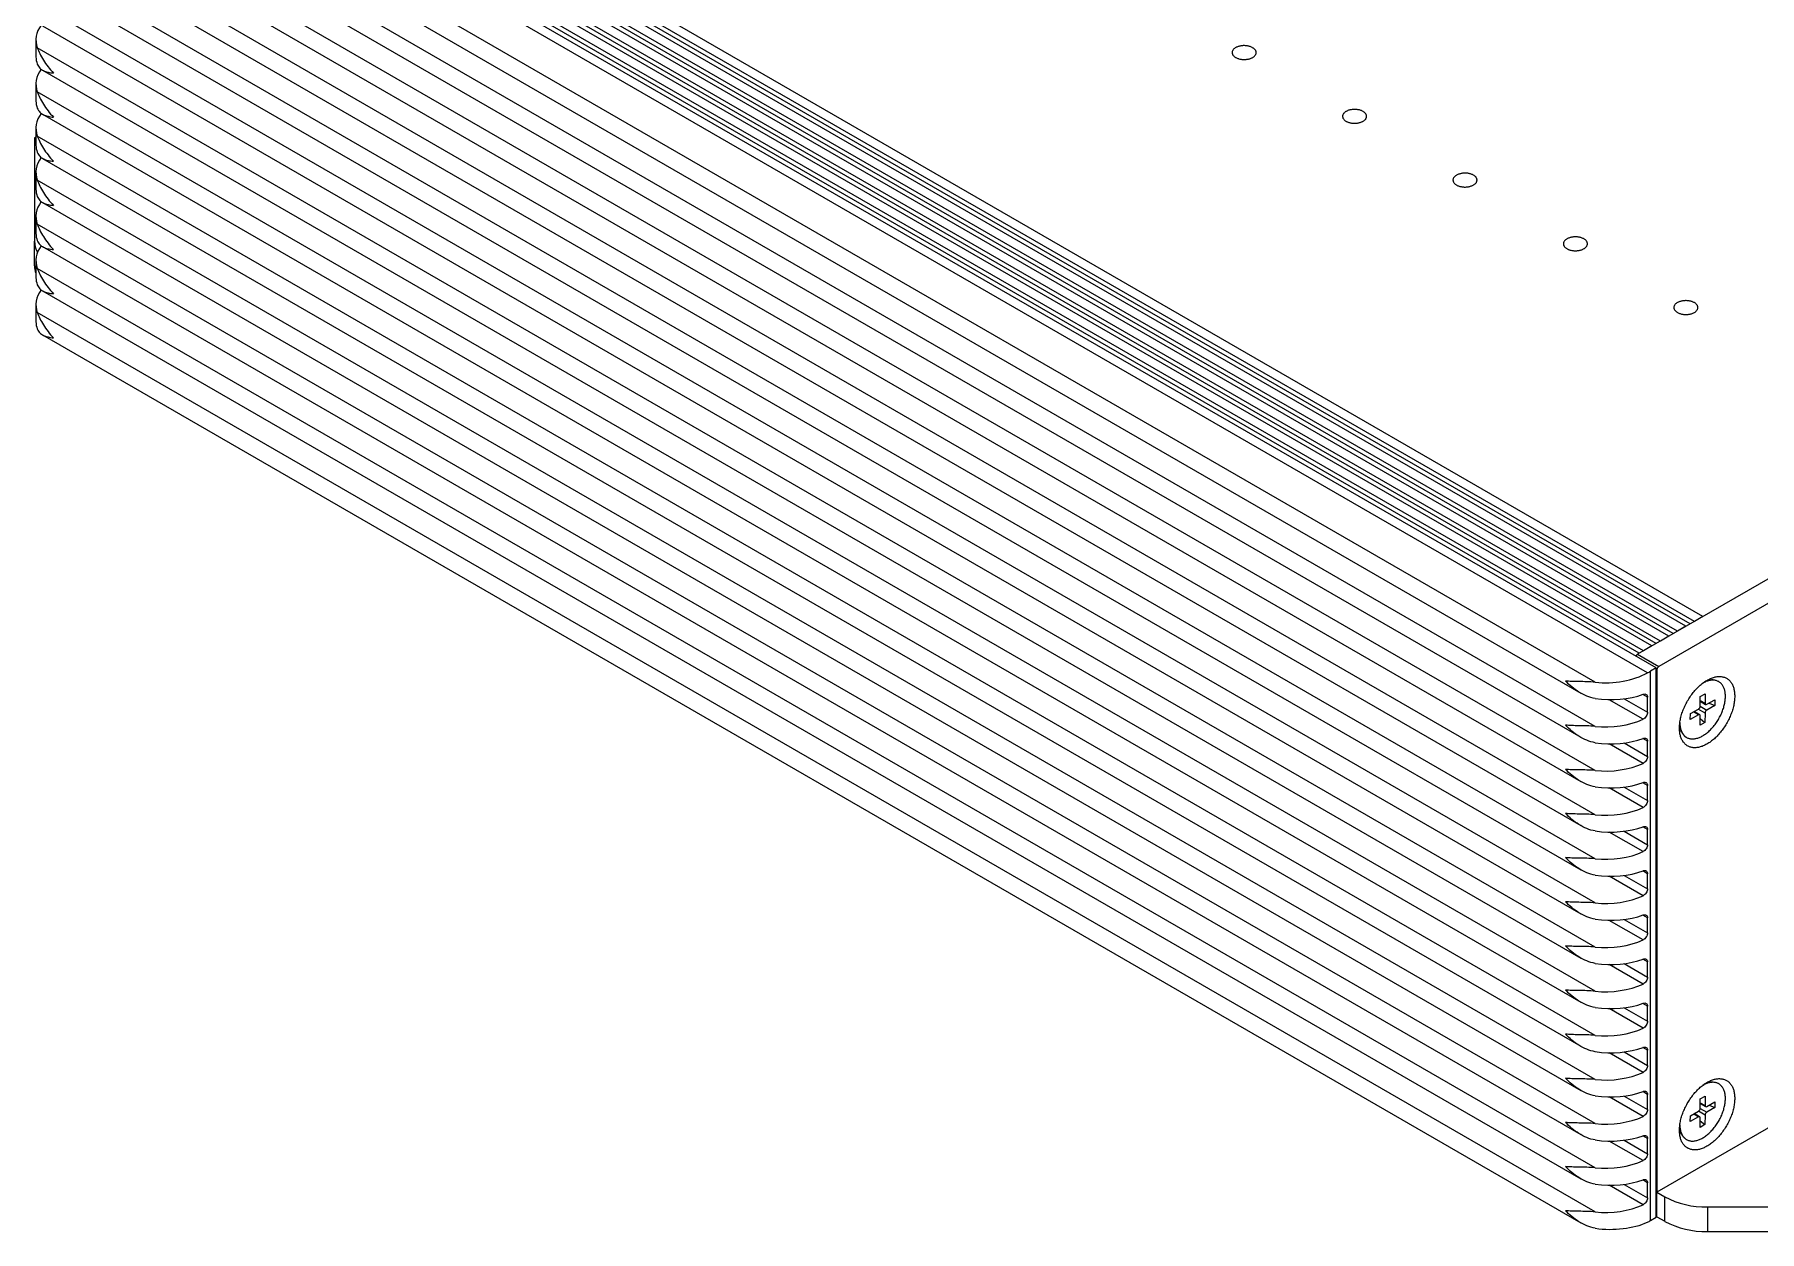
# Model space of a CAD drawing. Header units: millimetres. Extents: x 15 to 405, y 6 to 293.
# Drawn here: x 48.47 to 96.33, y 155.25 to 188.46 of the extents above; entities that cross this region are included whole.
import ezdxf

# ---------------------------------------------------------------- set-up
doc = ezdxf.new("R2010")
doc.units = ezdxf.units.MM

msp = doc.modelspace()

# ---------------------------------------------------------------- linework, layer by layer
at = {"color": 7, "linetype": 'Continuous', "lineweight": 18}
for p, q in [((94.763, 172.313), (51.629, 197.214)), ((94.056, 171.905), (50.922, 196.805)), ((94.291, 172.041), (51.158, 196.942)), ((94.527, 172.177), (51.394, 197.078)), ((94.409, 172.109), (51.394, 196.942)), ((93.228, 170.75), (48.921, 196.328)), ((93.466, 170.885), (49.154, 196.465)), ((93.113, 171.361), (49.979, 196.261)), ((93.349, 171.497), (50.215, 196.397)), ((93.584, 171.633), (50.451, 196.533)), ((93.466, 171.565), (50.451, 196.397)), ((93.82, 171.769), (50.687, 196.669)), ((93.938, 171.837), (50.922, 196.669)), ((92.995, 171.293), (49.979, 196.125)), ((91.778, 170.488), (48.548, 195.445)), ((48.692, 194.825), (91.374, 170.185)), ((91.778, 169.263), (48.548, 194.22)), ((48.692, 193.6), (91.374, 168.96)), ((91.778, 168.039), (48.548, 192.995)), ((48.692, 192.375), (91.374, 167.736)), ((91.778, 166.814), (48.548, 191.77)), ((48.692, 191.15), (91.374, 166.511)), ((91.778, 165.589), (48.548, 190.546)), ((48.692, 189.926), (91.374, 165.286)), ((125.333, 189.961), (92.948, 171.265)), ((125.923, 189.621), (93.537, 170.925)), ((91.778, 164.364), (48.548, 189.321)), ((48.692, 188.701), (91.374, 164.061)), ((48.51, 188.308), (48.51, 187.839)), ((91.778, 163.139), (48.548, 188.096)), ((48.692, 187.476), (91.374, 162.836)), ((48.51, 187.083), (48.51, 186.615)), ((91.778, 161.915), (48.548, 186.871)), ((48.692, 186.251), (91.374, 161.612)), ((48.51, 185.858), (48.51, 185.39)), ((48.51, 185.614), (48.471, 185.591)), ((48.471, 185.591), (48.471, 182.724)), ((91.778, 160.69), (48.548, 185.646)), ((48.692, 185.026), (91.374, 160.387)), ((48.51, 184.633), (48.51, 184.165)), ((91.778, 159.465), (48.548, 184.421)), ((48.692, 183.802), (91.374, 159.162)), ((48.51, 183.408), (48.51, 182.94)), ((91.778, 158.24), (48.548, 183.197)), ((48.471, 182.044), (48.471, 182.724)), ((48.692, 182.577), (91.374, 157.937)), ((48.51, 182.184), (48.51, 181.715)), ((91.778, 157.015), (48.548, 181.972)), ((48.51, 180.959), (48.51, 180.491)), ((48.692, 181.352), (91.374, 156.712)), ((91.778, 155.791), (48.548, 180.747)), ((48.692, 180.127), (91.374, 155.488)), ((125.97, 175.087), (93.49, 156.336)), ((94.763, 172.313), (94.527, 172.177)), ((94.291, 172.041), (94.056, 171.905)), ((93.349, 171.497), (93.113, 171.361)), ((93.82, 171.769), (93.584, 171.633)), ((92.948, 171.265), (93.537, 170.925)), ((93.466, 170.885), (93.31, 170.794)), ((93.466, 155.642), (93.466, 170.885)), ((93.31, 155.552), (93.31, 170.794)), ((93.49, 170.844), (93.466, 170.857)), ((93.49, 170.844), (93.49, 156.336)), ((95.203, 170.505), (95.193, 170.511)), ((93.102, 169.462), (92.161, 170.005)), ((92.581, 170.029), (93.228, 169.655)), ((93.228, 170.075), (93.096, 170.152)), ((93.228, 169.655), (93.228, 170.075)), ((94.69, 169.827), (94.692, 170.09)), ((94.691, 169.982), (94.826, 169.904)), ((94.691, 169.959), (94.84, 169.873)), ((94.692, 170.09), (94.829, 170.167)), ((94.829, 170.167), (94.826, 169.904)), ((94.873, 169.876), (95.099, 170.003)), ((95.099, 170.003), (95.098, 169.844)), ((94.414, 169.459), (94.416, 169.618)), ((94.64, 169.587), (94.414, 169.459)), ((94.416, 169.618), (94.642, 169.746)), ((94.64, 169.587), (94.502, 169.667)), ((94.673, 169.59), (94.521, 169.677)), ((94.824, 169.635), (94.637, 169.743)), ((94.684, 169.296), (94.687, 169.559)), ((94.686, 169.478), (94.821, 169.373)), ((94.689, 169.822), (94.871, 169.717)), ((94.824, 169.635), (94.821, 169.373)), ((95.098, 169.844), (94.871, 169.717)), ((94.935, 169.91), (95.098, 169.844)), ((94.3, 168.963), (94.31, 168.958)), ((94.821, 169.373), (94.684, 169.296)), ((93.102, 168.237), (92.161, 168.781)), ((92.581, 168.804), (93.228, 168.431)), ((93.228, 168.851), (93.096, 168.927)), ((93.228, 168.431), (93.228, 168.851)), ((93.102, 167.012), (92.161, 167.556)), ((92.581, 167.579), (93.228, 167.206)), ((93.228, 167.626), (93.096, 167.702)), ((93.228, 167.206), (93.228, 167.626)), ((93.102, 165.788), (92.161, 166.331)), ((92.581, 166.354), (93.228, 165.981)), ((93.228, 166.401), (93.096, 166.477)), ((93.228, 165.981), (93.228, 166.401)), ((92.581, 165.13), (93.228, 164.756)), ((93.228, 165.176), (93.096, 165.252)), ((93.228, 164.756), (93.228, 165.176)), ((93.102, 164.563), (92.161, 165.106)), ((93.102, 163.338), (92.161, 163.881)), ((92.581, 163.905), (93.228, 163.531)), ((93.228, 163.951), (93.096, 164.027)), ((93.228, 163.531), (93.228, 163.951)), ((93.228, 162.726), (93.096, 162.803)), ((93.102, 162.113), (92.161, 162.657)), ((92.581, 162.68), (93.228, 162.307)), ((93.228, 162.307), (93.228, 162.726)), ((93.102, 160.888), (92.161, 161.432)), ((92.581, 161.455), (93.228, 161.082)), ((93.228, 161.502), (93.096, 161.578)), ((93.228, 161.082), (93.228, 161.502)), ((93.228, 160.277), (93.096, 160.353)), ((93.102, 159.663), (92.161, 160.207)), ((92.581, 160.23), (93.228, 159.857)), ((93.228, 159.857), (93.228, 160.277)), ((93.102, 158.439), (92.161, 158.982)), ((92.581, 159.006), (93.228, 158.632)), ((93.228, 159.052), (93.096, 159.128)), ((93.228, 158.632), (93.228, 159.052)), ((94.69, 158.667), (94.692, 158.93)), ((94.692, 158.93), (94.829, 159.007)), ((94.829, 159.007), (94.826, 158.744)), ((95.203, 159.345), (95.193, 159.351)), ((94.414, 158.3), (94.416, 158.459)), ((94.416, 158.459), (94.642, 158.586)), ((94.64, 158.427), (94.502, 158.507)), ((94.673, 158.43), (94.521, 158.518)), ((94.824, 158.476), (94.638, 158.584)), ((94.689, 158.662), (94.871, 158.557)), ((94.691, 158.822), (94.826, 158.744)), ((94.691, 158.799), (94.84, 158.713)), ((94.824, 158.476), (94.821, 158.213)), ((95.098, 158.685), (94.871, 158.557)), ((94.873, 158.716), (95.099, 158.844)), ((94.935, 158.751), (95.098, 158.685)), ((95.099, 158.844), (95.098, 158.685)), ((94.64, 158.427), (94.414, 158.3)), ((94.684, 158.136), (94.687, 158.399)), ((94.821, 158.213), (94.684, 158.136)), ((94.686, 158.319), (94.821, 158.213)), ((93.102, 157.214), (92.161, 157.757)), ((92.581, 157.781), (93.228, 157.407)), ((93.228, 157.827), (93.096, 157.903)), ((93.228, 157.407), (93.228, 157.827)), ((94.3, 157.804), (94.31, 157.798)), ((93.102, 155.989), (92.161, 156.533)), ((92.581, 156.556), (93.228, 156.183)), ((93.228, 156.602), (93.096, 156.679)), ((93.228, 156.183), (93.228, 156.602)), ((93.466, 156.35), (93.49, 156.336)), ((93.49, 156.336), (93.709, 156.21)), ((93.49, 155.656), (93.49, 156.336)), ((93.709, 155.53), (93.709, 156.21)), ((93.31, 155.552), (93.466, 155.642)), ((93.49, 155.656), (93.709, 155.53)), ((94.888, 155.928), (99.854, 155.928)), ((94.888, 155.928), (94.888, 155.248)), ((94.888, 155.248), (99.854, 155.248))]:
    msp.add_line(p, q, dxfattribs=at)
at = {"color": 7, "linetype": 'Continuous', "lineweight": 18, "flags": 128}
for points in [[(82.271, 188.097), (82.256, 188.105), (82.24, 188.113), (82.223, 188.12), (82.205, 188.126), (82.187, 188.132), (82.168, 188.137), (82.149, 188.142), (82.13, 188.146), (82.109, 188.149), (82.089, 188.151), (82.069, 188.152), (82.048, 188.153), (82.027, 188.153), (82.006, 188.153), (81.986, 188.151), (81.965, 188.149), (81.945, 188.146), (81.926, 188.143), (81.906, 188.139), (81.887, 188.134), (81.869, 188.128), (81.851, 188.122), (81.834, 188.115), (81.818, 188.107), (81.803, 188.099), (81.788, 188.091), (81.775, 188.081), (81.763, 188.072), (81.751, 188.062), (81.741, 188.052), (81.732, 188.041), (81.724, 188.03), (81.717, 188.018), (81.711, 188.007), (81.707, 187.995), (81.704, 187.983), (81.702, 187.971), (81.702, 187.96), (81.702, 187.948), (81.704, 187.936), (81.708, 187.924), (81.712, 187.912), (81.718, 187.901), (81.725, 187.889), (81.734, 187.878), (81.743, 187.868), (81.754, 187.858), (81.766, 187.848), (81.778, 187.838), (81.792, 187.829), (81.807, 187.821), (81.822, 187.813), (81.839, 187.806), (81.856, 187.799), (81.874, 187.793), (81.892, 187.787), (81.911, 187.782), (81.93, 187.778), (81.95, 187.775), (81.971, 187.772), (81.991, 187.77), (82.012, 187.769), (82.032, 187.769), (82.053, 187.769), (82.074, 187.77), (82.094, 187.772), (82.114, 187.774), (82.134, 187.777), (82.154, 187.781), (82.173, 187.786), (82.192, 187.791), (82.21, 187.797), (82.227, 187.804), (82.244, 187.811), (82.259, 187.819), (82.274, 187.827), (82.288, 187.836), (82.301, 187.845), (82.313, 187.855), (82.324, 187.865), (82.334, 187.876), (82.342, 187.887), (82.35, 187.898), (82.356, 187.909), (82.361, 187.921), (82.365, 187.933), (82.367, 187.945), (82.368, 187.957), (82.368, 187.969), (82.367, 187.98), (82.364, 187.992), (82.36, 188.004), (82.355, 188.016), (82.348, 188.027), (82.34, 188.038), (82.331, 188.049), (82.321, 188.059), (82.31, 188.069), (82.298, 188.079), (82.285, 188.088), (82.271, 188.097)], [(85.335, 186.328), (85.32, 186.336), (85.304, 186.344), (85.287, 186.351), (85.269, 186.358), (85.251, 186.363), (85.233, 186.368), (85.213, 186.373), (85.194, 186.377), (85.174, 186.38), (85.153, 186.382), (85.133, 186.384), (85.112, 186.384), (85.091, 186.385), (85.071, 186.384), (85.05, 186.382), (85.03, 186.38), (85.009, 186.377), (84.99, 186.374), (84.97, 186.37), (84.951, 186.365), (84.933, 186.359), (84.915, 186.353), (84.899, 186.346), (84.882, 186.338), (84.867, 186.33), (84.853, 186.322), (84.839, 186.313), (84.827, 186.303), (84.815, 186.293), (84.805, 186.283), (84.796, 186.272), (84.788, 186.261), (84.781, 186.25), (84.775, 186.238), (84.771, 186.226), (84.768, 186.215), (84.766, 186.203), (84.766, 186.191), (84.767, 186.179), (84.769, 186.167), (84.772, 186.155), (84.777, 186.143), (84.783, 186.132), (84.79, 186.121), (84.798, 186.11), (84.807, 186.099), (84.818, 186.089), (84.83, 186.079), (84.842, 186.069), (84.856, 186.06), (84.871, 186.052), (84.886, 186.044), (84.903, 186.037), (84.92, 186.03), (84.938, 186.024), (84.956, 186.018), (84.975, 186.014), (84.995, 186.009), (85.014, 186.006), (85.035, 186.003), (85.055, 186.001), (85.076, 186), (85.096, 186), (85.117, 186), (85.138, 186.001), (85.158, 186.003), (85.179, 186.005), (85.199, 186.008), (85.218, 186.012), (85.237, 186.017), (85.256, 186.022), (85.274, 186.028), (85.291, 186.035), (85.308, 186.042), (85.323, 186.05), (85.338, 186.058), (85.352, 186.067), (85.365, 186.076), (85.377, 186.086), (85.388, 186.096), (85.398, 186.107), (85.407, 186.118), (85.414, 186.129), (85.42, 186.14), (85.425, 186.152), (85.429, 186.164), (85.431, 186.176), (85.432, 186.188), (85.432, 186.2), (85.431, 186.212), (85.428, 186.223), (85.424, 186.235), (85.419, 186.247), (85.412, 186.258), (85.404, 186.269), (85.396, 186.28), (85.386, 186.291), (85.374, 186.301), (85.362, 186.31), (85.349, 186.319), (85.335, 186.328)], [(88.399, 184.559), (88.384, 184.568), (88.368, 184.575), (88.351, 184.582), (88.334, 184.589), (88.315, 184.594), (88.297, 184.6), (88.277, 184.604), (88.258, 184.608), (88.238, 184.611), (88.217, 184.613), (88.197, 184.615), (88.176, 184.616), (88.155, 184.616), (88.135, 184.615), (88.114, 184.614), (88.094, 184.611), (88.074, 184.609), (88.054, 184.605), (88.034, 184.601), (88.016, 184.596), (87.997, 184.59), (87.98, 184.584), (87.963, 184.577), (87.946, 184.569), (87.931, 184.561), (87.917, 184.553), (87.903, 184.544), (87.891, 184.534), (87.879, 184.524), (87.869, 184.514), (87.86, 184.503), (87.852, 184.492), (87.845, 184.481), (87.839, 184.469), (87.835, 184.457), (87.832, 184.446), (87.83, 184.434), (87.83, 184.422), (87.831, 184.41), (87.833, 184.398), (87.836, 184.386), (87.841, 184.374), (87.847, 184.363), (87.854, 184.352), (87.862, 184.341), (87.872, 184.33), (87.882, 184.32), (87.894, 184.31), (87.907, 184.3), (87.92, 184.291), (87.935, 184.283), (87.95, 184.275), (87.967, 184.268), (87.984, 184.261), (88.002, 184.255), (88.02, 184.249), (88.039, 184.245), (88.059, 184.241), (88.079, 184.237), (88.099, 184.234), (88.119, 184.233), (88.14, 184.231), (88.161, 184.231), (88.181, 184.231), (88.202, 184.232), (88.222, 184.234), (88.243, 184.236), (88.263, 184.24), (88.282, 184.244), (88.301, 184.248), (88.32, 184.253), (88.338, 184.259), (88.355, 184.266), (88.372, 184.273), (88.388, 184.281), (88.403, 184.289), (88.416, 184.298), (88.429, 184.307), (88.441, 184.317), (88.452, 184.327), (88.462, 184.338), (88.471, 184.349), (88.478, 184.36), (88.484, 184.372), (88.489, 184.383), (88.493, 184.395), (88.495, 184.407), (88.496, 184.419), (88.496, 184.431), (88.495, 184.443), (88.492, 184.455), (88.488, 184.466), (88.483, 184.478), (88.476, 184.489), (88.469, 184.5), (88.46, 184.511), (88.45, 184.522), (88.439, 184.532), (88.426, 184.541), (88.413, 184.551), (88.399, 184.559)], [(91.463, 182.79), (91.448, 182.799), (91.432, 182.806), (91.415, 182.813), (91.398, 182.82), (91.38, 182.826), (91.361, 182.831), (91.342, 182.835), (91.322, 182.839), (91.302, 182.842), (91.281, 182.844), (91.261, 182.846), (91.24, 182.847), (91.22, 182.847), (91.199, 182.846), (91.178, 182.845), (91.158, 182.843), (91.138, 182.84), (91.118, 182.836), (91.099, 182.832), (91.08, 182.827), (91.061, 182.821), (91.044, 182.815), (91.027, 182.808), (91.011, 182.801), (90.995, 182.793), (90.981, 182.784), (90.967, 182.775), (90.955, 182.765), (90.943, 182.755), (90.933, 182.745), (90.924, 182.734), (90.916, 182.723), (90.909, 182.712), (90.904, 182.7), (90.899, 182.689), (90.896, 182.677), (90.894, 182.665), (90.894, 182.653), (90.895, 182.641), (90.897, 182.629), (90.9, 182.617), (90.905, 182.606), (90.911, 182.594), (90.918, 182.583), (90.926, 182.572), (90.936, 182.561), (90.946, 182.551), (90.958, 182.541), (90.971, 182.532), (90.984, 182.523), (90.999, 182.514), (91.015, 182.506), (91.031, 182.499), (91.048, 182.492), (91.066, 182.486), (91.084, 182.481), (91.103, 182.476), (91.123, 182.472), (91.143, 182.468), (91.163, 182.466), (91.183, 182.464), (91.204, 182.462), (91.225, 182.462), (91.245, 182.462), (91.266, 182.463), (91.287, 182.465), (91.307, 182.468), (91.327, 182.471), (91.346, 182.475), (91.366, 182.479), (91.384, 182.485), (91.402, 182.491), (91.419, 182.497), (91.436, 182.504), (91.452, 182.512), (91.467, 182.52), (91.481, 182.529), (91.494, 182.539), (91.506, 182.548), (91.516, 182.559), (91.526, 182.569), (91.535, 182.58), (91.542, 182.591), (91.548, 182.603), (91.553, 182.614), (91.557, 182.626), (91.559, 182.638), (91.561, 182.65), (91.56, 182.662), (91.559, 182.674), (91.556, 182.686), (91.552, 182.697), (91.547, 182.709), (91.54, 182.72), (91.533, 182.731), (91.524, 182.742), (91.514, 182.753), (91.503, 182.763), (91.49, 182.772), (91.477, 182.782), (91.463, 182.79)], [(94.527, 181.022), (94.512, 181.03), (94.496, 181.037), (94.479, 181.044), (94.462, 181.051), (94.444, 181.057), (94.425, 181.062), (94.406, 181.066), (94.386, 181.07), (94.366, 181.073), (94.346, 181.075), (94.325, 181.077), (94.304, 181.078), (94.284, 181.078), (94.263, 181.077), (94.242, 181.076), (94.222, 181.074), (94.202, 181.071), (94.182, 181.067), (94.163, 181.063), (94.144, 181.058), (94.126, 181.052), (94.108, 181.046), (94.091, 181.039), (94.075, 181.032), (94.059, 181.024), (94.045, 181.015), (94.032, 181.006), (94.019, 180.996), (94.008, 180.986), (93.997, 180.976), (93.988, 180.965), (93.98, 180.954), (93.973, 180.943), (93.968, 180.931), (93.963, 180.92), (93.96, 180.908), (93.959, 180.896), (93.958, 180.884), (93.959, 180.872), (93.961, 180.86), (93.964, 180.848), (93.969, 180.837), (93.975, 180.825), (93.982, 180.814), (93.99, 180.803), (94, 180.792), (94.01, 180.782), (94.022, 180.772), (94.035, 180.763), (94.049, 180.754), (94.063, 180.745), (94.079, 180.737), (94.095, 180.73), (94.112, 180.723), (94.13, 180.717), (94.148, 180.712), (94.167, 180.707), (94.187, 180.703), (94.207, 180.699), (94.227, 180.697), (94.247, 180.695), (94.268, 180.694), (94.289, 180.693), (94.31, 180.693), (94.33, 180.694), (94.351, 180.696), (94.371, 180.699), (94.391, 180.702), (94.411, 180.706), (94.43, 180.71), (94.448, 180.716), (94.466, 180.722), (94.484, 180.728), (94.5, 180.735), (94.516, 180.743), (94.531, 180.752), (94.545, 180.76), (94.558, 180.77), (94.57, 180.78), (94.581, 180.79), (94.59, 180.8), (94.599, 180.811), (94.606, 180.822), (94.612, 180.834), (94.617, 180.845), (94.621, 180.857), (94.624, 180.869), (94.625, 180.881), (94.625, 180.893), (94.623, 180.905), (94.62, 180.917), (94.616, 180.929), (94.611, 180.94), (94.605, 180.951), (94.597, 180.963), (94.588, 180.973), (94.578, 180.984), (94.567, 180.994), (94.555, 181.004), (94.541, 181.013), (94.527, 181.022)], [(95.647, 170.102), (95.646, 170.071), (95.645, 170.04), (95.643, 170.008), (95.64, 169.977), (95.635, 169.944), (95.631, 169.911), (95.625, 169.879), (95.618, 169.845), (95.61, 169.812), (95.602, 169.778), (95.593, 169.744), (95.583, 169.711), (95.572, 169.677), (95.56, 169.643), (95.547, 169.609), (95.534, 169.575), (95.52, 169.541), (95.505, 169.507), (95.489, 169.474), (95.473, 169.441), (95.456, 169.408), (95.438, 169.375), (95.42, 169.343), (95.401, 169.311), (95.381, 169.279), (95.361, 169.248), (95.34, 169.217), (95.319, 169.187), (95.297, 169.158), (95.275, 169.129), (95.252, 169.101), (95.229, 169.073), (95.205, 169.046), (95.181, 169.02), (95.157, 168.994), (95.132, 168.969), (95.107, 168.945), (95.082, 168.922), (95.057, 168.9), (95.031, 168.879), (95.005, 168.859), (94.979, 168.839), (94.953, 168.821), (94.927, 168.803), (94.9, 168.787), (94.874, 168.771), (94.848, 168.757), (94.822, 168.743), (94.795, 168.731), (94.769, 168.72), (94.743, 168.71), (94.718, 168.701), (94.692, 168.693), (94.667, 168.687), (94.641, 168.681), (94.617, 168.677), (94.592, 168.674), (94.568, 168.672), (94.544, 168.671), (94.521, 168.671), (94.498, 168.672), (94.475, 168.675), (94.453, 168.679), (94.431, 168.684), (94.41, 168.69), (94.39, 168.697), (94.37, 168.705), (94.351, 168.715), (94.332, 168.725), (94.314, 168.737), (94.297, 168.75), (94.28, 168.764), (94.264, 168.779), (94.249, 168.795), (94.234, 168.812), (94.221, 168.83), (94.208, 168.849), (94.195, 168.869), (94.184, 168.889), (94.174, 168.911), (94.164, 168.934), (94.155, 168.957), (94.147, 168.982), (94.14, 169.007), (94.134, 169.033), (94.128, 169.059), (94.124, 169.086), (94.12, 169.114), (94.117, 169.143), (94.116, 169.172), (94.115, 169.202), (94.115, 169.233), (94.116, 169.263), (94.117, 169.295), (94.12, 169.327), (94.124, 169.359), (94.128, 169.391), (94.134, 169.424), (94.14, 169.457), (94.147, 169.491), (94.155, 169.524), (94.164, 169.558), (94.174, 169.592), (94.184, 169.626), (94.195, 169.659), (94.208, 169.693), (94.221, 169.727), (94.234, 169.761), (94.249, 169.795), (94.264, 169.828), (94.28, 169.862), (94.297, 169.895), (94.314, 169.928), (94.332, 169.96), (94.351, 169.992), (94.37, 170.024), (94.39, 170.056), (94.41, 170.086), (94.431, 170.117), (94.453, 170.147), (94.475, 170.176), (94.498, 170.205), (94.521, 170.233), (94.544, 170.26), (94.568, 170.286), (94.592, 170.312), (94.617, 170.337), (94.641, 170.362), (94.667, 170.385), (94.692, 170.408), (94.718, 170.43), (94.743, 170.451), (94.769, 170.47), (94.795, 170.489), (94.822, 170.507), (94.848, 170.524), (94.874, 170.54), (94.9, 170.555), (94.927, 170.569), (94.953, 170.582), (94.979, 170.594), (95.005, 170.604), (95.031, 170.614), (95.057, 170.622), (95.082, 170.629), (95.107, 170.635), (95.132, 170.64), (95.157, 170.644), (95.181, 170.647), (95.205, 170.648), (95.229, 170.648), (95.252, 170.648), (95.275, 170.646), (95.297, 170.642), (95.319, 170.638), (95.34, 170.633), (95.361, 170.626), (95.381, 170.618), (95.401, 170.609), (95.42, 170.599), (95.438, 170.588), (95.456, 170.576), (95.473, 170.562), (95.489, 170.548), (95.505, 170.533), (95.52, 170.516), (95.534, 170.499), (95.547, 170.48), (95.56, 170.461), (95.572, 170.44), (95.583, 170.419), (95.593, 170.397), (95.602, 170.374), (95.61, 170.35), (95.618, 170.325), (95.625, 170.3), (95.631, 170.273), (95.635, 170.246), (95.64, 170.219), (95.643, 170.19), (95.645, 170.161), (95.646, 170.132), (95.647, 170.102)], [(94.125, 169.368), (94.125, 169.348), (94.126, 169.321), (94.128, 169.295), (94.131, 169.269), (94.135, 169.244), (94.139, 169.219), (94.145, 169.196), (94.151, 169.173), (94.159, 169.151), (94.167, 169.129), (94.176, 169.109), (94.186, 169.09), (94.196, 169.071), (94.208, 169.053), (94.22, 169.037), (94.233, 169.021), (94.247, 169.006), (94.261, 168.993), (94.276, 168.98), (94.292, 168.969), (94.309, 168.958), (94.326, 168.949), (94.344, 168.941), (94.362, 168.934), (94.381, 168.928), (94.401, 168.923), (94.421, 168.92), (94.441, 168.917), (94.462, 168.916), (94.483, 168.916), (94.505, 168.917), (94.527, 168.919), (94.55, 168.923), (94.572, 168.927), (94.595, 168.933), (94.619, 168.94), (94.642, 168.948), (94.666, 168.957), (94.689, 168.967), (94.713, 168.978), (94.737, 168.991), (94.761, 169.004), (94.785, 169.019), (94.809, 169.034), (94.832, 169.051), (94.856, 169.068), (94.88, 169.087), (94.903, 169.106), (94.926, 169.126), (94.949, 169.147), (94.972, 169.169), (94.994, 169.192), (95.016, 169.216), (95.038, 169.24), (95.059, 169.265), (95.08, 169.291), (95.1, 169.317), (95.12, 169.344), (95.139, 169.371), (95.158, 169.399), (95.176, 169.428), (95.193, 169.456), (95.21, 169.486), (95.227, 169.515), (95.242, 169.545), (95.257, 169.575), (95.272, 169.606), (95.285, 169.636), (95.298, 169.667), (95.31, 169.698), (95.321, 169.729), (95.331, 169.76), (95.341, 169.791), (95.349, 169.821), (95.357, 169.852), (95.364, 169.882), (95.37, 169.912), (95.376, 169.942), (95.38, 169.972), (95.383, 170.001), (95.386, 170.03), (95.388, 170.059), (95.388, 170.087), (95.388, 170.114), (95.387, 170.141), (95.385, 170.168), (95.382, 170.193), (95.378, 170.219), (95.374, 170.243), (95.368, 170.267), (95.362, 170.29), (95.355, 170.312), (95.346, 170.333), (95.337, 170.353), (95.328, 170.373), (95.317, 170.391), (95.306, 170.409), (95.293, 170.426), (95.28, 170.441), (95.267, 170.456), (95.252, 170.47), (95.237, 170.482), (95.221, 170.494), (95.205, 170.504), (95.187, 170.513), (95.17, 170.522), (95.151, 170.529), (95.132, 170.534), (95.113, 170.539), (95.093, 170.543), (95.072, 170.545), (95.051, 170.547), (95.03, 170.547), (95.008, 170.546), (94.986, 170.543), (94.964, 170.54), (94.941, 170.535), (94.918, 170.53), (94.895, 170.523), (94.871, 170.515), (94.848, 170.506), (94.824, 170.495), (94.8, 170.484), (94.776, 170.472), (94.755, 170.46)], [(95.647, 158.942), (95.646, 158.912), (95.645, 158.881), (95.643, 158.849), (95.64, 158.817), (95.635, 158.785), (95.631, 158.752), (95.625, 158.719), (95.618, 158.686), (95.61, 158.652), (95.602, 158.619), (95.593, 158.585), (95.583, 158.551), (95.572, 158.517), (95.56, 158.483), (95.547, 158.449), (95.534, 158.415), (95.52, 158.382), (95.505, 158.348), (95.489, 158.315), (95.473, 158.281), (95.456, 158.248), (95.438, 158.216), (95.42, 158.183), (95.401, 158.151), (95.381, 158.12), (95.361, 158.089), (95.34, 158.058), (95.319, 158.028), (95.297, 157.998), (95.275, 157.969), (95.252, 157.941), (95.229, 157.913), (95.205, 157.886), (95.181, 157.86), (95.157, 157.835), (95.132, 157.81), (95.107, 157.786), (95.082, 157.763), (95.057, 157.741), (95.031, 157.72), (95.005, 157.699), (94.979, 157.68), (94.953, 157.661), (94.927, 157.644), (94.9, 157.627), (94.874, 157.612), (94.848, 157.597), (94.822, 157.584), (94.795, 157.572), (94.769, 157.561), (94.743, 157.551), (94.718, 157.542), (94.692, 157.534), (94.667, 157.527), (94.641, 157.522), (94.617, 157.517), (94.592, 157.514), (94.568, 157.512), (94.544, 157.511), (94.521, 157.512), (94.498, 157.513), (94.475, 157.516), (94.453, 157.519), (94.431, 157.524), (94.41, 157.53), (94.39, 157.538), (94.37, 157.546), (94.351, 157.555), (94.332, 157.566), (94.314, 157.578), (94.297, 157.591), (94.28, 157.604), (94.264, 157.619), (94.249, 157.635), (94.234, 157.652), (94.221, 157.67), (94.208, 157.689), (94.195, 157.709), (94.184, 157.73), (94.174, 157.752), (94.164, 157.774), (94.155, 157.798), (94.147, 157.822), (94.14, 157.847), (94.134, 157.873), (94.128, 157.9), (94.124, 157.927), (94.12, 157.955), (94.117, 157.984), (94.116, 158.013), (94.115, 158.043), (94.115, 158.073), (94.116, 158.104), (94.117, 158.135), (94.12, 158.167), (94.124, 158.199), (94.128, 158.232), (94.134, 158.265), (94.14, 158.298), (94.147, 158.331), (94.155, 158.365), (94.164, 158.398), (94.174, 158.432), (94.184, 158.466), (94.195, 158.5), (94.208, 158.534), (94.221, 158.568), (94.234, 158.602), (94.249, 158.635), (94.264, 158.669), (94.28, 158.702), (94.297, 158.736), (94.314, 158.768), (94.332, 158.801), (94.351, 158.833), (94.37, 158.865), (94.39, 158.896), (94.41, 158.927), (94.431, 158.957), (94.453, 158.987), (94.475, 159.016), (94.498, 159.045), (94.521, 159.073), (94.544, 159.1), (94.568, 159.127), (94.592, 159.153), (94.617, 159.178), (94.641, 159.202), (94.667, 159.226), (94.692, 159.249), (94.718, 159.27), (94.743, 159.291), (94.769, 159.311), (94.795, 159.33), (94.822, 159.348), (94.848, 159.365), (94.874, 159.381), (94.9, 159.396), (94.927, 159.41), (94.953, 159.423), (94.979, 159.434), (95.005, 159.445), (95.031, 159.454), (95.057, 159.463), (95.082, 159.47), (95.107, 159.476), (95.132, 159.481), (95.157, 159.485), (95.181, 159.487), (95.205, 159.489), (95.229, 159.489), (95.252, 159.488), (95.275, 159.486), (95.297, 159.483), (95.319, 159.479), (95.34, 159.473), (95.361, 159.466), (95.381, 159.459), (95.401, 159.45), (95.42, 159.44), (95.438, 159.429), (95.456, 159.416), (95.473, 159.403), (95.489, 159.389), (95.505, 159.373), (95.52, 159.357), (95.534, 159.339), (95.547, 159.321), (95.56, 159.301), (95.572, 159.281), (95.583, 159.26), (95.593, 159.237), (95.602, 159.214), (95.61, 159.19), (95.618, 159.166), (95.625, 159.14), (95.631, 159.114), (95.635, 159.087), (95.64, 159.059), (95.643, 159.031), (95.645, 159.002), (95.646, 158.972), (95.647, 158.942)], [(94.125, 158.208), (94.125, 158.188), (94.126, 158.161), (94.128, 158.135), (94.131, 158.109), (94.135, 158.084), (94.14, 158.06), (94.145, 158.036), (94.152, 158.013), (94.159, 157.991), (94.167, 157.97), (94.176, 157.949), (94.186, 157.93), (94.196, 157.911), (94.208, 157.894), (94.22, 157.877), (94.233, 157.861), (94.247, 157.847), (94.261, 157.833), (94.277, 157.821), (94.292, 157.809), (94.309, 157.799), (94.326, 157.789), (94.344, 157.781), (94.362, 157.774), (94.381, 157.768), (94.401, 157.764), (94.421, 157.76), (94.441, 157.758), (94.462, 157.756), (94.484, 157.756), (94.505, 157.757), (94.527, 157.76), (94.55, 157.763), (94.573, 157.768), (94.596, 157.773), (94.619, 157.78), (94.642, 157.788), (94.666, 157.797), (94.69, 157.808), (94.713, 157.819), (94.737, 157.831), (94.761, 157.845), (94.785, 157.859), (94.809, 157.875), (94.833, 157.892), (94.856, 157.909), (94.88, 157.928), (94.903, 157.947), (94.926, 157.967), (94.949, 157.988), (94.972, 158.01), (94.994, 158.033), (95.016, 158.057), (95.038, 158.081), (95.059, 158.106), (95.08, 158.132), (95.1, 158.158), (95.12, 158.185), (95.139, 158.212), (95.158, 158.24), (95.176, 158.269), (95.194, 158.297), (95.211, 158.327), (95.227, 158.356), (95.243, 158.386), (95.257, 158.416), (95.272, 158.447), (95.285, 158.477), (95.298, 158.508), (95.31, 158.539), (95.321, 158.57), (95.331, 158.601), (95.341, 158.631), (95.349, 158.662), (95.357, 158.693), (95.364, 158.723), (95.37, 158.753), (95.376, 158.783), (95.38, 158.813), (95.383, 158.842), (95.386, 158.871), (95.388, 158.9), (95.388, 158.928), (95.388, 158.955), (95.387, 158.982), (95.385, 159.009), (95.382, 159.034), (95.378, 159.059), (95.374, 159.084), (95.368, 159.108), (95.362, 159.13), (95.354, 159.152), (95.346, 159.174), (95.337, 159.194), (95.328, 159.214), (95.317, 159.232), (95.305, 159.25), (95.293, 159.266), (95.28, 159.282), (95.266, 159.297), (95.252, 159.31), (95.237, 159.323), (95.221, 159.334), (95.204, 159.345), (95.187, 159.354), (95.169, 159.362), (95.151, 159.369), (95.132, 159.375), (95.113, 159.38), (95.093, 159.383), (95.072, 159.386), (95.051, 159.387), (95.03, 159.387), (95.008, 159.386), (94.986, 159.384), (94.963, 159.38), (94.941, 159.376), (94.918, 159.37), (94.894, 159.363), (94.871, 159.355), (94.847, 159.346), (94.824, 159.336), (94.8, 159.325), (94.776, 159.312), (94.755, 159.301)], [(93.466, 155.67), (93.467, 155.67), (93.49, 155.656)]]:
    msp.add_lwpolyline(points, dxfattribs=at)
at = {"color": 7, "linetype": 'Continuous', "lineweight": 18}
for centre, radius, start, end in [((49.078, 182.731), 0.607, 180.6241, 210.7382), ((49.05, 182.046), 0.579, 180.1993, 201.1265), ((93.004, 171.178), 0.104, 122.827, 163.0014), ((93.592, 170.839), 0.102, 122.4873, 177.5127), ((92.485, 172.224), 1.651, 296.7402, 299.9706), ((95.012, 170.138), 0.415, 64.1572, 119.1698), ((94.658, 169.564), 0.0292, 349.9977, 127.557), ((94.588, 169.832), 0.102, 302.095, 357.0932), ((94.926, 169.63), 0.102, 122.095, 177.0932), ((94.855, 169.899), 0.0292, 169.9977, 307.557), ((94.534, 169.307), 0.416, 180.911, 235.7727), ((95.012, 158.978), 0.415, 64.1632, 119.1638), ((94.658, 158.404), 0.0292, 350.0449, 127.601), ((94.588, 158.673), 0.102, 302.1099, 357.1089), ((94.926, 158.471), 0.102, 122.1099, 177.1089), ((94.855, 158.739), 0.0292, 170.0449, 307.601), ((94.533, 158.148), 0.416, 180.905, 235.7787), ((94.839, 158.333), 2.405, 241.9598, 271.1441), ((92.485, 156.982), 1.651, 296.7402, 299.9706), ((94.839, 157.652), 2.405, 241.9598, 271.1441)]:
    msp.add_arc(centre, radius, start, end, dxfattribs=at)
for centre, major_axis, ratio, start_param, end_param in [((50.177, 188.35), (1.666, 0.066), 0.601897, 2.694769, 3.331294), ((50.177, 187.797), (1.666, -0.06), 0.551575, 3.161583, 3.375086), ((50.177, 187.125), (1.666, 0.066), 0.601897, 2.694778, 3.331294), ((50.177, 185.9), (1.666, 0.066), 0.601897, 2.694778, 3.331294), ((50.177, 186.573), (1.666, -0.06), 0.551575, 3.161583, 3.375086), ((50.177, 185.348), (1.666, -0.06), 0.551575, 3.161583, 3.375086), ((50.177, 184.675), (1.666, 0.066), 0.601897, 2.694778, 3.331294), ((50.177, 183.451), (1.666, 0.066), 0.601897, 2.694778, 3.331294), ((50.177, 184.123), (1.666, -0.06), 0.551575, 3.161583, 3.375086), ((50.177, 182.898), (1.666, -0.06), 0.551575, 3.161583, 3.375086), ((50.177, 182.226), (1.666, 0.066), 0.601897, 2.694778, 3.331294), ((50.177, 181.673), (1.666, -0.06), 0.551575, 3.161583, 3.375086), ((50.177, 181.001), (1.666, 0.066), 0.601897, 2.694778, 3.331294), ((50.177, 180.449), (1.666, -0.06), 0.551575, 3.161583, 3.375086), ((92.132, 171.479), (1.666, 0.066), 0.601897, 4.475084, 5.406696), ((92.132, 170.926), (1.666, -0.06), 0.551575, 4.518876, 5.354171), ((92.132, 170.254), (1.666, 0.066), 0.601897, 4.475084, 5.310379), ((92.132, 169.701), (1.666, -0.06), 0.551575, 4.518876, 5.354171), ((92.132, 169.029), (1.666, 0.066), 0.601897, 4.475084, 5.310379), ((92.132, 168.477), (1.666, -0.06), 0.551575, 4.518876, 5.354171), ((92.132, 167.804), (1.666, 0.066), 0.601897, 4.475084, 5.310379), ((92.132, 167.252), (1.666, -0.06), 0.551575, 4.518876, 5.354171), ((92.132, 166.579), (1.666, 0.066), 0.601897, 4.475084, 5.310379), ((92.132, 166.027), (1.666, -0.06), 0.551575, 4.518876, 5.354171), ((92.132, 165.354), (1.666, 0.066), 0.601897, 4.475084, 5.310379), ((92.132, 164.802), (1.666, -0.06), 0.551575, 4.518876, 5.354171), ((92.132, 164.13), (1.666, 0.066), 0.601897, 4.475084, 5.310379), ((92.132, 163.577), (1.666, -0.06), 0.551575, 4.518876, 5.354171), ((92.132, 162.905), (1.666, 0.066), 0.601897, 4.475084, 5.310379), ((92.132, 162.352), (1.666, -0.06), 0.551575, 4.518876, 5.354171), ((92.132, 161.68), (1.666, 0.066), 0.601897, 4.475084, 5.310379), ((92.132, 161.128), (1.666, -0.06), 0.551575, 4.518876, 5.354171), ((92.132, 160.455), (1.666, 0.066), 0.601897, 4.475084, 5.310379), ((92.132, 159.903), (1.666, -0.06), 0.551575, 4.518876, 5.354171), ((92.132, 159.23), (1.666, 0.066), 0.601897, 4.475084, 5.310379), ((92.132, 158.678), (1.666, -0.06), 0.551575, 4.518876, 5.354171), ((92.132, 158.006), (1.666, 0.066), 0.601897, 4.475084, 5.310379), ((92.132, 157.453), (1.666, -0.06), 0.551575, 4.518876, 5.354171), ((92.132, 156.781), (1.666, 0.066), 0.601897, 4.475084, 5.310379), ((92.132, 156.228), (1.666, -0.06), 0.551575, 4.518876, 5.450488)]:
    msp.add_ellipse(centre, major_axis=major_axis, ratio=ratio, start_param=start_param, end_param=end_param, dxfattribs=at)
for points, knots in [([(48.548, 188.096), (48.566, 188.047), (48.589, 187.991), (48.647, 187.875), (48.681, 187.813), (48.757, 187.691), (48.799, 187.63), (48.892, 187.51), (48.944, 187.45), (48.998, 187.393)], [0, 0, 0, 0, 0.25, 0.25, 0.5, 0.5, 0.75, 0.75, 1, 1, 1, 1]), ([(48.548, 187.644), (48.566, 187.598), (48.589, 187.562), (48.647, 187.504), (48.681, 187.48), (48.757, 187.443), (48.799, 187.429), (48.892, 187.407), (48.944, 187.399), (48.998, 187.393)], [0, 0, 0, 0, 0.25, 0.25, 0.5, 0.5, 0.75, 0.75, 1, 1, 1, 1]), ([(48.548, 186.871), (48.566, 186.822), (48.589, 186.766), (48.647, 186.65), (48.681, 186.588), (48.757, 186.466), (48.799, 186.406), (48.892, 186.285), (48.944, 186.225), (48.998, 186.168)], [0, 0, 0, 0, 0.25, 0.25, 0.5, 0.5, 0.75, 0.75, 1, 1, 1, 1]), ([(48.548, 186.419), (48.566, 186.373), (48.589, 186.338), (48.647, 186.279), (48.681, 186.256), (48.757, 186.218), (48.799, 186.204), (48.892, 186.182), (48.944, 186.174), (48.998, 186.168)], [0, 0, 0, 0, 0.25, 0.25, 0.5, 0.5, 0.75, 0.75, 1, 1, 1, 1]), ([(48.548, 185.646), (48.566, 185.597), (48.589, 185.542), (48.647, 185.425), (48.681, 185.363), (48.757, 185.242), (48.799, 185.181), (48.892, 185.061), (48.944, 185.001), (48.998, 184.944)], [0, 0, 0, 0, 0.25, 0.25, 0.5, 0.5, 0.75, 0.75, 1, 1, 1, 1]), ([(48.548, 185.194), (48.566, 185.148), (48.589, 185.113), (48.647, 185.054), (48.681, 185.031), (48.757, 184.994), (48.799, 184.98), (48.892, 184.957), (48.944, 184.949), (48.998, 184.944)], [0, 0, 0, 0, 0.25, 0.25, 0.5, 0.5, 0.75, 0.75, 1, 1, 1, 1]), ([(48.548, 184.421), (48.566, 184.372), (48.589, 184.317), (48.647, 184.2), (48.681, 184.139), (48.757, 184.017), (48.799, 183.956), (48.892, 183.836), (48.944, 183.776), (48.998, 183.719)], [0, 0, 0, 0, 0.25, 0.25, 0.5, 0.5, 0.75, 0.75, 1, 1, 1, 1]), ([(48.548, 183.969), (48.566, 183.923), (48.589, 183.888), (48.647, 183.829), (48.681, 183.806), (48.757, 183.769), (48.799, 183.755), (48.892, 183.733), (48.944, 183.725), (48.998, 183.719)], [0, 0, 0, 0, 0.25, 0.25, 0.5, 0.5, 0.75, 0.75, 1, 1, 1, 1]), ([(48.548, 183.197), (48.566, 183.148), (48.589, 183.092), (48.647, 182.975), (48.681, 182.914), (48.757, 182.792), (48.799, 182.731), (48.892, 182.611), (48.944, 182.551), (48.998, 182.494)], [0, 0, 0, 0, 0.25, 0.25, 0.5, 0.5, 0.75, 0.75, 1, 1, 1, 1]), ([(48.548, 182.744), (48.566, 182.698), (48.589, 182.663), (48.647, 182.604), (48.681, 182.581), (48.757, 182.544), (48.799, 182.53), (48.892, 182.508), (48.944, 182.5), (48.998, 182.494)], [0, 0, 0, 0, 0.25, 0.25, 0.5, 0.5, 0.75, 0.75, 1, 1, 1, 1]), ([(48.548, 181.972), (48.566, 181.923), (48.589, 181.867), (48.647, 181.751), (48.681, 181.689), (48.757, 181.567), (48.799, 181.506), (48.892, 181.386), (48.944, 181.326), (48.998, 181.269)], [0, 0, 0, 0, 0.25, 0.25, 0.5, 0.5, 0.75, 0.75, 1, 1, 1, 1]), ([(48.548, 181.519), (48.566, 181.474), (48.589, 181.438), (48.647, 181.38), (48.681, 181.356), (48.757, 181.319), (48.799, 181.305), (48.892, 181.283), (48.944, 181.275), (48.998, 181.269)], [0, 0, 0, 0, 0.25, 0.25, 0.5, 0.5, 0.75, 0.75, 1, 1, 1, 1]), ([(48.548, 180.747), (48.566, 180.698), (48.589, 180.642), (48.647, 180.526), (48.681, 180.464), (48.757, 180.342), (48.799, 180.281), (48.892, 180.161), (48.944, 180.101), (48.998, 180.044)], [0, 0, 0, 0, 0.25, 0.25, 0.5, 0.5, 0.75, 0.75, 1, 1, 1, 1]), ([(48.548, 180.295), (48.566, 180.249), (48.589, 180.213), (48.647, 180.155), (48.681, 180.131), (48.757, 180.094), (48.799, 180.08), (48.892, 180.058), (48.944, 180.05), (48.998, 180.044)], [0, 0, 0, 0, 0.25, 0.25, 0.5, 0.5, 0.75, 0.75, 1, 1, 1, 1]), ([(91.778, 170.036), (91.696, 170.048), (91.617, 170.071), (91.466, 170.134), (91.392, 170.173), (91.254, 170.259), (91.189, 170.307), (91.066, 170.41), (91.007, 170.465), (90.953, 170.522)], [0, 0, 0, 0, 0.25, 0.25, 0.5, 0.5, 0.75, 0.75, 1, 1, 1, 1]), ([(91.778, 170.488), (91.696, 170.497), (91.617, 170.5), (91.466, 170.505), (91.392, 170.505), (91.254, 170.507), (91.189, 170.508), (91.066, 170.513), (91.007, 170.516), (90.953, 170.522)], [0, 0, 0, 0, 0.25, 0.25, 0.5, 0.5, 0.75, 0.75, 1, 1, 1, 1]), ([(93.102, 170.154), (93.137, 170.167), (93.17, 170.166), (93.215, 170.138), (93.228, 170.11), (93.228, 170.075)], [0, 0, 0, 0, 0.5, 0.5, 1, 1, 1, 1]), ([(93.228, 169.655), (93.228, 169.62), (93.215, 169.579), (93.17, 169.508), (93.137, 169.478), (93.102, 169.462)], [0, 0, 0, 0, 0.5, 0.5, 1, 1, 1, 1]), ([(91.778, 168.811), (91.696, 168.823), (91.617, 168.847), (91.466, 168.909), (91.392, 168.948), (91.254, 169.034), (91.189, 169.082), (91.066, 169.185), (91.007, 169.24), (90.953, 169.297)], [0, 0, 0, 0, 0.25, 0.25, 0.5, 0.5, 0.75, 0.75, 1, 1, 1, 1]), ([(91.778, 169.263), (91.696, 169.272), (91.617, 169.276), (91.466, 169.28), (91.392, 169.28), (91.254, 169.282), (91.189, 169.283), (91.066, 169.288), (91.007, 169.291), (90.953, 169.297)], [0, 0, 0, 0, 0.25, 0.25, 0.5, 0.5, 0.75, 0.75, 1, 1, 1, 1]), ([(93.102, 168.929), (93.137, 168.942), (93.17, 168.942), (93.215, 168.913), (93.228, 168.886), (93.228, 168.851)], [0, 0, 0, 0, 0.5, 0.5, 1, 1, 1, 1]), ([(91.778, 167.586), (91.696, 167.598), (91.617, 167.622), (91.466, 167.684), (91.392, 167.723), (91.254, 167.809), (91.189, 167.857), (91.066, 167.96), (91.007, 168.015), (90.953, 168.072)], [0, 0, 0, 0, 0.25, 0.25, 0.5, 0.5, 0.75, 0.75, 1, 1, 1, 1]), ([(91.778, 168.039), (91.696, 168.047), (91.617, 168.051), (91.466, 168.055), (91.392, 168.056), (91.254, 168.057), (91.189, 168.058), (91.066, 168.063), (91.007, 168.067), (90.953, 168.072)], [0, 0, 0, 0, 0.25, 0.25, 0.5, 0.5, 0.75, 0.75, 1, 1, 1, 1]), ([(93.228, 168.431), (93.228, 168.396), (93.215, 168.355), (93.17, 168.283), (93.137, 168.253), (93.102, 168.237)], [0, 0, 0, 0, 0.5, 0.5, 1, 1, 1, 1]), ([(93.102, 167.704), (93.137, 167.717), (93.17, 167.717), (93.215, 167.689), (93.228, 167.661), (93.228, 167.626)], [0, 0, 0, 0, 0.5, 0.5, 1, 1, 1, 1]), ([(93.228, 167.206), (93.228, 167.171), (93.215, 167.13), (93.17, 167.058), (93.137, 167.028), (93.102, 167.012)], [0, 0, 0, 0, 0.5, 0.5, 1, 1, 1, 1]), ([(91.778, 166.361), (91.696, 166.373), (91.617, 166.397), (91.466, 166.459), (91.392, 166.498), (91.254, 166.585), (91.189, 166.632), (91.066, 166.735), (91.007, 166.791), (90.953, 166.848)], [0, 0, 0, 0, 0.25, 0.25, 0.5, 0.5, 0.75, 0.75, 1, 1, 1, 1]), ([(91.778, 166.814), (91.696, 166.822), (91.617, 166.826), (91.466, 166.83), (91.392, 166.831), (91.254, 166.832), (91.189, 166.834), (91.066, 166.838), (91.007, 166.842), (90.953, 166.848)], [0, 0, 0, 0, 0.25, 0.25, 0.5, 0.5, 0.75, 0.75, 1, 1, 1, 1]), ([(93.102, 166.479), (93.137, 166.492), (93.17, 166.492), (93.215, 166.464), (93.228, 166.436), (93.228, 166.401)], [0, 0, 0, 0, 0.5, 0.5, 1, 1, 1, 1]), ([(91.778, 165.137), (91.696, 165.149), (91.617, 165.172), (91.466, 165.234), (91.392, 165.273), (91.254, 165.36), (91.189, 165.408), (91.066, 165.51), (91.007, 165.566), (90.953, 165.623)], [0, 0, 0, 0, 0.25, 0.25, 0.5, 0.5, 0.75, 0.75, 1, 1, 1, 1]), ([(91.778, 165.589), (91.696, 165.598), (91.617, 165.601), (91.466, 165.605), (91.392, 165.606), (91.254, 165.608), (91.189, 165.609), (91.066, 165.613), (91.007, 165.617), (90.953, 165.623)], [0, 0, 0, 0, 0.25, 0.25, 0.5, 0.5, 0.75, 0.75, 1, 1, 1, 1]), ([(93.228, 165.981), (93.228, 165.946), (93.215, 165.905), (93.17, 165.833), (93.137, 165.803), (93.102, 165.788)], [0, 0, 0, 0, 0.5, 0.5, 1, 1, 1, 1]), ([(93.102, 165.255), (93.137, 165.267), (93.17, 165.267), (93.215, 165.239), (93.228, 165.211), (93.228, 165.176)], [0, 0, 0, 0, 0.5, 0.5, 1, 1, 1, 1]), ([(93.228, 164.756), (93.228, 164.721), (93.215, 164.68), (93.17, 164.609), (93.137, 164.579), (93.102, 164.563)], [0, 0, 0, 0, 0.5, 0.5, 1, 1, 1, 1]), ([(91.778, 163.912), (91.696, 163.924), (91.617, 163.947), (91.466, 164.01), (91.392, 164.048), (91.254, 164.135), (91.189, 164.183), (91.066, 164.285), (91.007, 164.341), (90.953, 164.398)], [0, 0, 0, 0, 0.25, 0.25, 0.5, 0.5, 0.75, 0.75, 1, 1, 1, 1]), ([(91.778, 164.364), (91.696, 164.373), (91.617, 164.376), (91.466, 164.381), (91.392, 164.381), (91.254, 164.383), (91.189, 164.384), (91.066, 164.389), (91.007, 164.392), (90.953, 164.398)], [0, 0, 0, 0, 0.25, 0.25, 0.5, 0.5, 0.75, 0.75, 1, 1, 1, 1]), ([(93.102, 164.03), (93.137, 164.043), (93.17, 164.042), (93.215, 164.014), (93.228, 163.986), (93.228, 163.951)], [0, 0, 0, 0, 0.5, 0.5, 1, 1, 1, 1]), ([(93.228, 163.531), (93.228, 163.496), (93.215, 163.455), (93.17, 163.384), (93.137, 163.354), (93.102, 163.338)], [0, 0, 0, 0, 0.5, 0.5, 1, 1, 1, 1]), ([(91.778, 162.687), (91.696, 162.699), (91.617, 162.723), (91.466, 162.785), (91.392, 162.824), (91.254, 162.91), (91.189, 162.958), (91.066, 163.061), (91.007, 163.116), (90.953, 163.173)], [0, 0, 0, 0, 0.25, 0.25, 0.5, 0.5, 0.75, 0.75, 1, 1, 1, 1]), ([(91.778, 163.139), (91.696, 163.148), (91.617, 163.151), (91.466, 163.156), (91.392, 163.156), (91.254, 163.158), (91.189, 163.159), (91.066, 163.164), (91.007, 163.167), (90.953, 163.173)], [0, 0, 0, 0, 0.25, 0.25, 0.5, 0.5, 0.75, 0.75, 1, 1, 1, 1]), ([(93.102, 162.805), (93.137, 162.818), (93.17, 162.817), (93.215, 162.789), (93.228, 162.762), (93.228, 162.726)], [0, 0, 0, 0, 0.5, 0.5, 1, 1, 1, 1]), ([(93.228, 162.307), (93.228, 162.272), (93.215, 162.231), (93.17, 162.159), (93.137, 162.129), (93.102, 162.113)], [0, 0, 0, 0, 0.5, 0.5, 1, 1, 1, 1]), ([(91.778, 161.462), (91.696, 161.474), (91.617, 161.498), (91.466, 161.56), (91.392, 161.599), (91.254, 161.685), (91.189, 161.733), (91.066, 161.836), (91.007, 161.891), (90.953, 161.948)], [0, 0, 0, 0, 0.25, 0.25, 0.5, 0.5, 0.75, 0.75, 1, 1, 1, 1]), ([(91.778, 161.915), (91.696, 161.923), (91.617, 161.927), (91.466, 161.931), (91.392, 161.932), (91.254, 161.933), (91.189, 161.934), (91.066, 161.939), (91.007, 161.943), (90.953, 161.948)], [0, 0, 0, 0, 0.25, 0.25, 0.5, 0.5, 0.75, 0.75, 1, 1, 1, 1]), ([(93.102, 161.58), (93.137, 161.593), (93.17, 161.593), (93.215, 161.564), (93.228, 161.537), (93.228, 161.502)], [0, 0, 0, 0, 0.5, 0.5, 1, 1, 1, 1]), ([(93.228, 161.082), (93.228, 161.047), (93.215, 161.006), (93.17, 160.934), (93.137, 160.904), (93.102, 160.888)], [0, 0, 0, 0, 0.5, 0.5, 1, 1, 1, 1]), ([(91.778, 160.237), (91.696, 160.249), (91.617, 160.273), (91.466, 160.335), (91.392, 160.374), (91.254, 160.46), (91.189, 160.508), (91.066, 160.611), (91.007, 160.667), (90.953, 160.724)], [0, 0, 0, 0, 0.25, 0.25, 0.5, 0.5, 0.75, 0.75, 1, 1, 1, 1]), ([(91.778, 160.69), (91.696, 160.698), (91.617, 160.702), (91.466, 160.706), (91.392, 160.707), (91.254, 160.708), (91.189, 160.709), (91.066, 160.714), (91.007, 160.718), (90.953, 160.724)], [0, 0, 0, 0, 0.25, 0.25, 0.5, 0.5, 0.75, 0.75, 1, 1, 1, 1]), ([(93.102, 160.355), (93.137, 160.368), (93.17, 160.368), (93.215, 160.34), (93.228, 160.312), (93.228, 160.277)], [0, 0, 0, 0, 0.5, 0.5, 1, 1, 1, 1]), ([(91.778, 159.013), (91.696, 159.024), (91.617, 159.048), (91.466, 159.11), (91.392, 159.149), (91.254, 159.236), (91.189, 159.284), (91.066, 159.386), (91.007, 159.442), (90.953, 159.499)], [0, 0, 0, 0, 0.25, 0.25, 0.5, 0.5, 0.75, 0.75, 1, 1, 1, 1]), ([(91.778, 159.465), (91.696, 159.474), (91.617, 159.477), (91.466, 159.481), (91.392, 159.482), (91.254, 159.484), (91.189, 159.485), (91.066, 159.489), (91.007, 159.493), (90.953, 159.499)], [0, 0, 0, 0, 0.25, 0.25, 0.5, 0.5, 0.75, 0.75, 1, 1, 1, 1]), ([(93.228, 159.857), (93.228, 159.822), (93.215, 159.781), (93.17, 159.709), (93.137, 159.679), (93.102, 159.663)], [0, 0, 0, 0, 0.5, 0.5, 1, 1, 1, 1]), ([(93.102, 159.13), (93.137, 159.143), (93.17, 159.143), (93.215, 159.115), (93.228, 159.087), (93.228, 159.052)], [0, 0, 0, 0, 0.5, 0.5, 1, 1, 1, 1]), ([(93.228, 158.632), (93.228, 158.597), (93.215, 158.556), (93.17, 158.485), (93.137, 158.455), (93.102, 158.439)], [0, 0, 0, 0, 0.5, 0.5, 1, 1, 1, 1]), ([(91.778, 157.788), (91.696, 157.8), (91.617, 157.823), (91.466, 157.885), (91.392, 157.924), (91.254, 158.011), (91.189, 158.059), (91.066, 158.161), (91.007, 158.217), (90.953, 158.274)], [0, 0, 0, 0, 0.25, 0.25, 0.5, 0.5, 0.75, 0.75, 1, 1, 1, 1]), ([(91.778, 158.24), (91.696, 158.249), (91.617, 158.252), (91.466, 158.257), (91.392, 158.257), (91.254, 158.259), (91.189, 158.26), (91.066, 158.264), (91.007, 158.268), (90.953, 158.274)], [0, 0, 0, 0, 0.25, 0.25, 0.5, 0.5, 0.75, 0.75, 1, 1, 1, 1]), ([(93.102, 157.906), (93.137, 157.919), (93.17, 157.918), (93.215, 157.89), (93.228, 157.862), (93.228, 157.827)], [0, 0, 0, 0, 0.5, 0.5, 1, 1, 1, 1]), ([(91.778, 156.563), (91.696, 156.575), (91.617, 156.599), (91.466, 156.661), (91.392, 156.7), (91.254, 156.786), (91.189, 156.834), (91.066, 156.937), (91.007, 156.992), (90.953, 157.049)], [0, 0, 0, 0, 0.25, 0.25, 0.5, 0.5, 0.75, 0.75, 1, 1, 1, 1]), ([(91.778, 157.015), (91.696, 157.024), (91.617, 157.027), (91.466, 157.032), (91.392, 157.032), (91.254, 157.034), (91.189, 157.035), (91.066, 157.04), (91.007, 157.043), (90.953, 157.049)], [0, 0, 0, 0, 0.25, 0.25, 0.5, 0.5, 0.75, 0.75, 1, 1, 1, 1]), ([(93.228, 157.407), (93.228, 157.372), (93.215, 157.331), (93.17, 157.26), (93.137, 157.23), (93.102, 157.214)], [0, 0, 0, 0, 0.5, 0.5, 1, 1, 1, 1]), ([(93.102, 156.681), (93.137, 156.694), (93.17, 156.693), (93.215, 156.665), (93.228, 156.637), (93.228, 156.602)], [0, 0, 0, 0, 0.5, 0.5, 1, 1, 1, 1]), ([(93.228, 156.183), (93.228, 156.147), (93.215, 156.107), (93.17, 156.035), (93.137, 156.005), (93.102, 155.989)], [0, 0, 0, 0, 0.5, 0.5, 1, 1, 1, 1]), ([(91.778, 155.338), (91.696, 155.35), (91.617, 155.374), (91.466, 155.436), (91.392, 155.475), (91.254, 155.561), (91.189, 155.609), (91.066, 155.712), (91.007, 155.767), (90.953, 155.824)], [0, 0, 0, 0, 0.25, 0.25, 0.5, 0.5, 0.75, 0.75, 1, 1, 1, 1]), ([(91.778, 155.791), (91.696, 155.799), (91.617, 155.803), (91.466, 155.807), (91.392, 155.807), (91.254, 155.809), (91.189, 155.81), (91.066, 155.815), (91.007, 155.818), (90.953, 155.824)], [0, 0, 0, 0, 0.25, 0.25, 0.5, 0.5, 0.75, 0.75, 1, 1, 1, 1])]:
    msp.add_open_spline(points, degree=3, knots=knots, dxfattribs=at)

doc.saveas('drawing.dxf')
